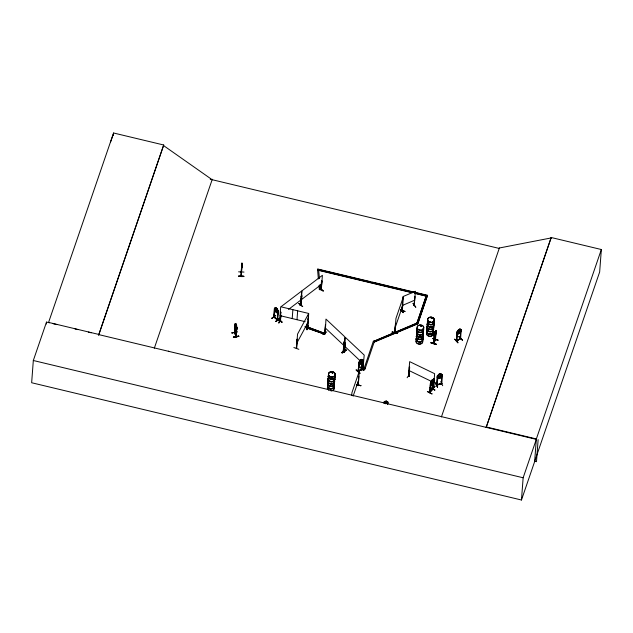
<?xml version="1.0" encoding="UTF-8"?>
<svg xmlns="http://www.w3.org/2000/svg" width="633" height="633" viewBox="0 0 633 633"><rect width="100%" height="100%" fill="white"/><g stroke="black" fill="none" stroke-linecap="round" stroke-linejoin="round"><path stroke-width="0.95" d="M408.973 376.295L409.686 367.251L409.266 367.053L408.973 376.295L408.617 375.583M409.084 375.939L408.863 376.271L408.57 375.598M408.507 376.073L409.67 361.641L434.634 373.699L433.518 388.156L434.23 379.104L433.803 378.906L433.067 387.989C433.732 387.016 433.217 388.187 433.241 387.459M433.803 378.906L433.138 387.8L433.542 387.942M238.483 276.407C243.452 274.999 247.851 277.325 238.483 276.36M243.998 272.079L238.594 271.834M241.078 275.529L241.284 276.289L241.426 271.771M241.861 263.178L241.181 272.506L241.861 263.178L241.948 267.727M242.154 263.842L241.948 267.395L242.123 263.13L241.094 276.281L241.22 271.707M456.828 340.427L456.409 340.958M456.377 341.005C465.833 334.691 457.58 341.068 456.876 340.894L457.374 331.85M457.168 332.23L457.548 332.001L457.05 332.111L456.456 341.147L456.955 332.096L458.466 329.833L459.93 329.01L461.196 329.532L460.61 338.695L460.151 338.695M234.819 332.982L235.531 324.049L235.152 323.708L235.618 327.799L236.204 329.184L236.829 329.144L236.101 324.27M241.806 267.363L242.004 264.531M358.088 384.911L357.969 385.6L358.357 385.236M358.357 385.299L358.349 384.88M358.381 384.975L358.009 385.568L358.444 381.066M394.699 332.642L395.672 323.423M394.826 332.278L395.047 332.309M432.315 389.01L429.672 392.634L430.321 383.677L432.181 379.847L431.912 384.104L432.901 381.485M432.932 380.101L432.244 389.493L432.102 389.05M49.358 322.783L46.502 322.094L33.32 360.501L31.65 382.743L521.465 500.007L534.648 461.599L536.349 438.946L601.35 249.521L551.208 237.517L486.184 427.362L551.208 237.517M46.359 324.033L46.502 322.094M113.378 135.557L113.568 132.993L163.71 144.997L98.661 335.063L163.71 144.997M231.876 332.855L237.153 331.819L231.971 332.887M235.152 323.708L234.463 332.562M235.88 335.901L236.236 336.59L234.693 332.539M235.967 336.598L235.943 336.606C236.774 334.422 236.331 319.372 236.718 327.332L236.03 336.677L234.471 332.649M236.718 327.332L236.204 336.645L234.669 332.198L234.55 332.942M235.231 326.438C234.914 329.239 237.296 333.615 236.916 327.704M241.3 276.233L242.091 264.151L241.964 266.683M275.664 315.353L271.81 318.383L275.695 315.361M271.874 318.264L275.648 315.487M274.951 308.35L274.057 317.386L274.413 308.184L274.888 308.366L274.129 317.394L273.915 316.619M275.679 321.564L279.517 318.478L279.715 318.842L275.679 321.564L279.517 318.478L275.719 321.564L279.715 318.834M277.151 308.738L278.338 311.167L277.491 320.171L277.713 310.605L277.191 308.706L275.917 307.63M277.143 319.918L277.942 310.858L278.291 311.135C279.129 313.208 276.281 313.398 275.561 311.895L274.39 309.442M277.689 319.72L277.309 319.396M277.942 310.858L277.483 320.132L273.939 316.998M278.259 319.008L278.037 319.356L281.883 322.45L282.104 322.11L278.235 319.024L282.096 322.11M280.261 318.929L278.852 322.965M280.166 320.852L279.659 321.089M279.651 321.105L280.688 306.752L308.532 313.414L307.464 328.179L307.583 327.261L307.013 327.301M279.723 320.899L280.664 320.512M280.015 321.192L280.799 312.124L280.332 312.014L280.751 312.267M280.213 320.709L280.063 321.176L280.799 312.124M280.656 315.677L280.277 320.765L280.617 320.504M280.728 317.212L280.87 315.305M281.005 315.416L280.482 320.393M292.209 318.565L292.873 309.672M293.862 347.525L298.847 349.321M296.996 319.712L297.66 310.819M298.752 303.595L302.582 306.57M296.307 348.332L297.162 339.09L296.695 348.103C296.078 348.395 296.418 347.454 296.663 348.047L296.458 348.435L297.557 334.097L308.714 313.485L307.67 327.847L305.074 326.834M281.353 306.467L301.727 290.99L300.335 305.557L300.556 300.366M300.976 296.663L301.316 296.402L300.287 305.359M300.897 300.097L300.319 305.272M300.77 305.003L301.189 299.884M301.537 299.623L300.904 305.106L302.02 290.776L322.395 275.308L321.319 289.669M300.999 305.066L301.957 295.92L301.482 296.078L301.957 295.92M301.348 304.457L301.031 304.742M302.74 306.578L298.895 303.476M306.783 327.926L324.563 334.169L306.783 327.926L307.203 326.897L325.125 333.583M307.337 323.328L307.021 327.665L307.29 323.471M307.132 329.746L308.485 325.663L306.894 329.524M307.203 326.897L325.133 333.496L324.563 334.169M307.662 322.988L307.432 328.179M374.878 340.855L416.91 323.273L417.93 323.518L427.536 295.31L317.853 269.049L317.56 270.125L411.98 292.723M317.853 269.049L317.56 270.125L318.636 269.816L317.584 269.84L318.367 278.916M319.349 289.661L320.417 289.352L319.349 289.661L319.008 285.475M319.364 287.975L323.265 291.006L319.981 288.474M320.796 289.795L321.248 289.146M321.224 289.471L320.836 289.764L321.437 281.82M321.002 289.874L321.983 280.712L321.643 280.973M321.778 281.558L320.986 289.59M322.735 334.556L326.826 331.874M324.943 333.069L325.077 333.82L325.56 324.5L324.745 333.551L325.243 333.726L324.737 333.124M325.417 324.587L325.046 333.781M341.662 352.534L345.927 350.025L345.745 349.661M346.204 350.152L342.097 352.961L346.227 350.16M325.196 333.638L325.963 319.087L344.803 336.811L343.553 351.228L343.933 342.01L344.399 342.216L343.624 351.236L343.228 350.872L344.075 341.915M344.811 342.872L344.502 352.098L344.953 342.777L344.431 352.09L344.336 351.347M351.734 395.324L351.94 392.658L359.386 370.946L358.175 385.655M356.189 369.933C367.694 379.974 348.364 363.35 360.003 373.233M361.981 368.849L358.104 371.223M358.579 364.133C358.199 362.764 360.802 357.637 361.815 360.288L360.834 362.82L359.995 363.453L359.235 363.247L360.035 360.327L361.356 359.362M358.08 371.547L359.061 362.258L358.183 371.405M359.006 362.416L358.183 371.737L361.934 368.881L362.527 359.797L361.293 359.378M358.088 371.207L358.571 371.468L359.212 362.543M357.993 385.616L358.318 381.438M358.587 379.167L358.8 376.311M359.995 367.211L364.03 370.17L360.209 367.053M362.48 359.766L361.578 369.158L362.147 359.924M361.554 369.15L362.44 359.813M356.466 384.769L360.873 385.6M362.662 369.189L363.477 360.201L363.026 369.522L362.63 369.15L363.477 360.201M344.471 352.067L345.365 337.373L364.204 355.089L362.923 369.466M364.022 368.643L365.035 368.889L364.022 368.643L373.359 341.227L374.348 341.749L373.359 341.227M365.138 367.947L365.32 368.311L361.095 370.669M417.93 323.518L416.933 322.996L373.984 341.234L374.507 341.962L417.432 324.009L416.933 322.996L426.246 295.856L416.91 323.273L417.432 324.009M374.507 341.962L374.008 340.95M384.46 403.482L385.18 401.544L385.742 401.433L386.162 403.142L385.568 403.799M386.985 403.411L386.352 401.093L384.595 401.449L383.384 402.659M387.317 404.099L387.451 402.319L387.918 402.224L386.336 401.18L384.611 401.488L383.669 403.031M387.364 404.242L387.451 402.319M387.839 404.147L387.974 402.153L386.32 401.132M394.683 332.689L395.49 323.376M397.405 333.14C392.27 333.512 388.464 330.545 397.397 333.18M402.121 306.625C401.251 315.725 402.984 308.959 401.9 310.574M402.264 304.718L402.406 302.811M402.572 301.925L402.113 310.795M402.707 300.145L402.976 296.584L415.454 291.267L414.053 305.541M394.921 332.649L395.957 318.383L403.411 296.671L402.248 311.309M400.895 309.735L403.205 312.528M400.483 310.494L404.891 311.325M407.138 377.735L409.598 374.04M413.025 303.436L415.841 307.314L413.127 303.555M414.742 296.632L414.196 305.692L414.955 296.545M427.243 296.379L414.86 293.134M431.128 342.572C446.843 347.984 420.502 339.09 436.208 344.162M432.94 338.6L438.107 340.143L433.019 338.576M430.092 387.744L434.926 389.968L430.108 387.736M434.42 334.96L435.583 332.365L435.544 330.529L434.238 334.604L434.08 335.996L434.626 336.107C439.073 320.345 433.613 345.373 435.488 330.513L436.034 330.616L435.18 339.992L435.583 339.644M432.07 389.176L429.839 392.713L430.59 383.202M430.163 391.985L430.131 392.405L431.295 381.098L430.345 383.725M434.38 334.05L433.747 343.569L434.95 331.89M435.567 339.707L435.575 339.28L433.811 343.537L434.001 342.841M434.151 335.965L434.634 336.044L434.887 331.858M435.18 339.992L435.979 330.6M435.441 339.984L436.2 330.75M432.513 388.82L432.988 380.148L432.054 389.311M432.268 389.73L434.934 386.106L432.276 389.746M442.301 376.073L440.521 377.972L438.804 378.415L437.197 377.403L437.3 375.994L439.096 374.143L440.837 373.739L442.427 374.712L441.794 383.788L436.723 384.911M437.45 376.168L436.802 385.101L437.356 375.986L437.909 376.049L437.3 375.994M437.253 384.468L437.253 384.983L437.807 375.86M437.909 376.049L437.197 384.983M437.601 386.874L435.765 382.807L437.625 386.85M440.853 381.485L442.696 385.719M437.245 384.563C440.125 383.416 441.098 384.286 441.707 383.313M441.241 383.907L441.85 374.712M454.716 339.201L457.865 342.92M457.002 332.08L456.891 333.544L458.173 334.01M460.737 329.809L460.223 338.892L460.737 329.706M521.465 500.007L523.143 477.773L536.317 439.365L98.811 334.62M538.137 439.626L536.483 461.679L534.719 461.259M601.35 249.521L599.657 271.992L534.663 461.417M277.183 319.578L277.642 319.689M277.618 320.037L273.725 316.722M330.806 376.556L331.352 376.603L330.988 376.88M331.186 376.714L331.32 376.777M332.863 372.805L332.072 372.924L332.103 372.323M332.262 372.845L332.705 372.291M332.95 372.758L332.713 372.331L332.792 372.884M419.426 329.809L419.98 329.928L419.41 329.904M419.703 329.864L419.481 329.682M420.81 326.193L420.605 325.694M421.23 326.066L421.38 325.789M421.562 325.821L420.937 326.232L420.803 325.591M430.503 322.126L429.926 322.047L430.48 322.086M431.073 318.027L431.603 317.639L431.88 318.177M431.825 318.233L431.595 317.631M431.975 317.94L431.967 318.344M432.102 318.162L431.943 317.742M433.581 343.418L435.314 339.296M434.784 333.259L435.132 331.629M343.284 350.951L343.798 350.793L343.244 350.635M344.17 351.465L344.653 351.988M431.01 342.967L436.184 344.352M436.105 344.534L431.026 342.936M434.333 334.184L433.573 343.513L435.346 339.557M435.322 332.578L434.736 333.876M307.685 327.427L307.266 327.775L307.535 327.214M431.92 380.504L431.144 383.107L432.007 381.913M431.959 393.987C421.997 388.488 430.931 393.773 432.07 393.813M278.9 323.012L280.245 318.739M306.847 329.698L308.239 325.441M306.902 329.682L308.263 325.599M360.85 385.798L356.569 384.54L360.873 385.711M402.058 310.423L402.01 311.341M404.867 311.523L400.586 310.273M360.446 360.185L359.884 362.337L360.272 362.559L361.134 361.388L360.865 359.868L360.494 360.224M113.568 132.993L48.575 322.411L98.708 334.414M154.325 348.197L212.292 179.258M353.135 396.123L358.721 379.84M365.035 368.889L374.372 341.472M395.285 327.277L402.738 305.565M417.946 323.241L427.536 295.31M441.415 416.933L499.382 247.986L551.177 237.937M110.625 141.863L113.521 133.634M236.109 325.655L235.872 328.036M431.848 384.065L432.822 381.485M458.941 329.753L458.379 331.241L458.767 332.127L459.716 331.027L459.4 329.476L458.98 329.793M458.466 329.833L457.619 332.713L458.466 333.005L460.381 331.043L459.898 328.97M434.602 334.271L434.183 334.588M437.197 384.484L436.778 384.777M441.707 383.812L441.739 383.281M439.674 374.206L439.017 375.559L439.492 376.58L440.631 375.749L440.228 374.063L439.69 374.253M324.587 333.884L324.848 333.362M332.285 372.307L332.159 372.766M332.895 372.861L332.444 372.228M420.565 325.718L421.206 325.449M296.885 342.991L308.049 322.387M362.052 360.011L362.472 359.853M362.337 361.198L359.742 364.576L358.618 364.086M362.416 361.214L361.039 363.587L359.726 364.489M440.805 373.779L439.12 374.166L438.115 376.833L439.152 377.387L441.438 375.962L440.821 373.692M276.344 308.208L275.782 309.687L276.589 310.922L277.08 310.091L276.305 308.239M236.528 327.688L236.418 327.269M235.785 328.203L235.658 327.759L236.196 329.128L236.884 329.136L236.156 324.254M456.994 332.127L458.506 329.872M459.867 329.018C463.063 329.516 459.78 333.52 458.189 334.097M461.125 330.98L459.558 333.18M431.904 384.089L431.018 385.331M433.154 380.227L432.743 380.48M429.87 392.674L432.481 389.121M307.416 327.427L307.045 327.34M273.899 316.658L274.287 316.967L273.891 316.943L274.493 308.034L275.941 307.685L275.133 309.616L276.732 311.816L277.634 311.665M280.166 320.33L280.648 320.195M280.688 320.187L280.142 320.599M361.57 368.92L361.87 368.398M235.856 336.313L236.251 336.218M414.291 305.106L414.085 305.502M437.324 376.034L439.12 374.182M432.022 318.209L431.113 317.988M456.361 340.665L456.804 340.752M430.108 387.863L434.816 390.094M306.973 327.451L307.551 327.585M323.21 291.077L320.33 288.419M278.156 311.238L277.214 308.682M288.521 309.41L301.055 299.892M301.348 299.67L321.722 284.201M361.435 368.81L358.594 371.175M346.029 350.152L342.113 352.969M460.911 329.959L461.291 329.73L460.777 329.793M454.47 339.525L454.708 339.201L458.07 342.643M456.82 340.514L460.215 338.655M332.602 372.869L332.729 372.41M307.124 327.111L306.965 327.641M236.046 328.487L236.283 326.106M437.356 387.087L435.512 383.028L437.625 387.032M460.547 338.481L460.104 338.441M402.311 305.486L414.789 300.161M374.53 341.685L417.456 323.732M360.035 367.156L363.872 370.265M332.634 372.79L331.961 372.592M458.949 336.788L462.359 340.19M433.447 388.132L433.043 387.926M442.356 374.736L441.897 374.855L442.348 374.689M438.78 378.376L440.497 377.925M436.715 384.927L441.612 383.606M441.747 383.78L436.841 385.078M235.99 323.558L236.884 327.752M235.199 325.014C236.782 324.824 234.479 328.298 236.069 329.429L236.481 329.5M236.473 326.351L236.149 327.079L235.895 324.998L236.56 328.44M231.947 333.005L237.13 331.929M233.553 337.049L238.728 335.981M233.617 337.429C249.679 334.2 222.357 339.312 238.791 336.345M387.499 402.461L387.918 402.177M168.607 351.109L168.884 351.592M441.391 383.598L441.288 383.899M235.318 324.99L235.943 324.958M307.456 327.688L306.981 327.609M344.249 351.639L344.684 351.663L344.368 351.37M362.828 369.094L362.891 368.786M430.677 384.128L431.192 384.184L432.418 381.754L432.212 379.927M421.08 325.441L421.594 325.853M234.598 332.966L235.31 323.605C236.774 323.518 234.669 326.913 236.18 328.021L236.584 328.084M400.523 310.423L404.891 311.444M279.612 321.05L280.087 321.16M499.31 247.97L499.223 248.429L210.227 179.242M318.787 269.555L325.465 271.153M327.372 271.612L370.289 281.891M372.196 282.342L413.207 292.161M415.113 292.62L427.512 295.587M317.584 269.84L412.953 292.675M414.844 293.411L426.286 296.149M280.015 315.645L305.146 321.659M486.215 426.943L536.349 438.946M53.156 323.692L56.962 324.602M75.034 328.931L77.891 329.611M88.351 332.119L91.207 332.8M33.32 360.501L523.143 477.773M432.181 379.847L433.012 380.069M408.673 375.931L409.013 376.129M435.33 331.194L435.369 331.961M432.932 338.608L438.036 340.285M310.186 328.385L305.098 326.644L310.107 328.527L308.469 328.036M430.978 385.252L430.242 385.133M433.716 379.032L434.135 379.23M409.005 370.542L433.969 382.601M408.507 375.78L409.068 376.144M163.662 145.645L212.142 179.701M434.966 386.288L432.292 389.912M360.082 360.359L358.864 362.804M277.254 319.491L274.255 317.236M345.911 349.994L341.693 352.534M325.299 327.989L344.13 345.705M344.692 346.267L363.532 363.983M456.923 340.87L456.361 340.704M401.021 309.521L403.189 312.552M400.911 309.561L403.189 312.71M438.804 378.415L437.213 377.45M300.129 305.478L300.81 304.971M238.728 336.155L233.553 337.239M431.864 380.48L432.054 381.295M236.188 327.957L236.394 329.817L236.085 327.926M318.636 269.816L319.436 278.607M319.966 284.47L320.393 289.637M334.691 378.661A3.371 2.651 4.3 0 1 331.439 381.913A3.371 2.651 4.3 0 1 328.179 378.479M328.511 377.846A3.371 2.651 4.3 0 1 329.049 377.315M334.406 377.854A3.418 2.69 4.3 0 1 331.89 381.794A3.418 2.69 4.3 0 1 328.147 378.328M328.487 377.687A3.418 2.69 4.3 0 1 329.025 377.141M334.533 380.726A3.371 2.651 4.3 0 1 330.837 383.938A3.371 2.651 4.3 0 1 328.361 379.911M334.525 380.583A3.355 2.635 4.3 0 1 330.853 383.78A3.355 2.635 4.3 0 1 328.392 379.776M334.588 375.401A3.418 2.69 4.3 0 1 331.629 379.357A3.418 2.69 4.3 0 1 328.669 375.234M334.382 377.6A3.371 2.651 4.3 0 1 331.906 381.493A3.371 2.651 4.3 0 1 328.211 378.067M328.543 377.434A3.371 2.651 4.3 0 1 329.081 376.904M334.541 375.559A3.371 2.651 4.3 0 1 331.621 379.46A3.371 2.651 4.3 0 1 328.701 375.393M334.414 377.727A3.418 2.69 4.3 0 1 331.906 381.667A3.418 2.69 4.3 0 1 328.155 378.202M328.495 377.561A3.418 2.69 4.3 0 1 329.033 377.015M334.596 375.274A3.418 2.69 4.3 0 1 331.637 379.23A3.418 2.69 4.3 0 1 328.677 375.108M334.572 375.147A3.371 2.651 4.3 0 1 331.652 379.048A3.371 2.651 4.3 0 1 328.733 374.981M333.828 385.006A3.371 2.651 4.3 0 1 331.779 388.844A3.371 2.651 4.3 0 1 327.538 386.162M327.649 385.473A3.371 2.651 4.3 0 1 327.989 384.848M333.876 384.848A3.418 2.69 4.3 0 1 330.917 388.804A3.418 2.69 4.3 0 1 327.957 384.682M334.01 387.72A3.371 2.651 4.3 0 1 331.629 390.901M327.831 389.564A3.371 2.651 4.3 0 1 327.498 387.538M334.002 387.578A3.355 2.635 4.3 0 1 330.766 390.806M329.089 390.411A3.355 2.635 4.3 0 1 328.392 389.968M327.862 389.406A3.355 2.635 4.3 0 1 327.53 387.396M334.501 380.947A3.355 2.635 4.3 0 1 330.83 384.144A3.355 2.635 4.3 0 1 328.361 380.14M334.066 382.395A3.418 2.69 4.3 0 1 331.106 386.352A3.418 2.69 4.3 0 1 328.147 382.229M333.86 384.595A3.371 2.651 4.3 0 1 330.94 388.496A3.371 2.651 4.3 0 1 328.021 384.437M334.01 382.554A3.371 2.651 4.3 0 1 331.091 386.454A3.371 2.651 4.3 0 1 328.171 382.387M333.884 384.722A3.418 2.69 4.3 0 1 330.932 388.678A3.418 2.69 4.3 0 1 327.965 384.555M334.382 382.791A3.371 2.651 4.3 0 1 330.687 386.011A3.371 2.651 4.3 0 1 328.203 381.976M423.311 331.866A3.371 2.643 4.3 0 1 420.067 335.11A3.371 2.643 4.3 0 1 416.815 331.676M423.034 331.051A3.418 2.69 4.3 0 1 420.518 334.999A3.418 2.69 4.3 0 1 416.775 331.526M417.115 330.885A3.418 2.69 4.3 0 1 417.653 330.347M423.16 333.923A3.371 2.643 4.3 0 1 419.473 337.136A3.371 2.643 4.3 0 1 416.997 333.108M423.168 333.781A3.371 2.643 4.3 0 1 419.916 337.025A3.371 2.643 4.3 0 1 416.672 333.599M423.176 333.836A3.379 2.659 4.3 0 1 419.473 337.049A3.379 2.659 4.3 0 1 416.989 333.013M423.224 328.472A3.418 2.69 4.3 0 1 420.272 332.428A3.418 2.69 4.3 0 1 417.305 328.305M423.01 330.798A3.371 2.651 4.3 0 1 420.534 334.691A3.371 2.651 4.3 0 1 416.838 331.265M417.171 330.64A3.371 2.651 4.3 0 1 417.709 330.102M423.168 328.756A3.371 2.651 4.3 0 1 420.249 332.657A3.371 2.651 4.3 0 1 417.329 328.59M423.042 330.924A3.418 2.69 4.3 0 1 420.534 334.873A3.418 2.69 4.3 0 1 416.783 331.399M417.123 330.758A3.418 2.69 4.3 0 1 417.669 330.22M423.192 328.353A3.371 2.643 4.3 0 1 420.28 332.238A3.371 2.643 4.3 0 1 417.369 328.187M422.448 338.212A3.371 2.643 4.3 0 1 420.407 342.034A3.371 2.643 4.3 0 1 416.174 339.359M416.285 338.679A3.371 2.643 4.3 0 1 416.625 338.046M422.504 338.046A3.418 2.69 4.3 0 1 419.552 342.002A3.418 2.69 4.3 0 1 416.585 337.88M422.63 340.918A3.371 2.643 4.3 0 1 419.386 344.162A3.371 2.643 4.3 0 1 416.134 340.736M422.638 340.776A3.371 2.643 4.3 0 1 419.394 344.02A3.371 2.643 4.3 0 1 416.142 340.594M423.137 334.145A3.371 2.643 4.3 0 1 419.45 337.349A3.371 2.643 4.3 0 1 416.981 333.33M422.694 335.593A3.418 2.69 4.3 0 1 419.734 339.549A3.418 2.69 4.3 0 1 416.775 335.427M422.488 337.8A3.371 2.651 4.3 0 1 419.568 341.693A3.371 2.651 4.3 0 1 416.649 337.634M422.638 335.751A3.371 2.651 4.3 0 1 419.719 339.652A3.371 2.651 4.3 0 1 416.799 335.593M422.52 337.927A3.418 2.69 4.3 0 1 419.56 341.875A3.418 2.69 4.3 0 1 416.593 337.753M423.042 336.131A3.418 2.69 4.3 0 1 419.299 339.383A3.418 2.69 4.3 0 1 416.783 335.3M423.002 335.996A3.371 2.643 4.3 0 1 419.315 339.201A3.371 2.643 4.3 0 1 416.838 335.181M433.953 324.753A3.371 2.643 4.3 0 1 429.72 327.19A3.371 2.643 4.3 0 1 427.679 323.249M433.898 323.914A3.418 2.69 4.3 0 1 430.155 327.174A3.418 2.69 4.3 0 1 427.639 323.083M433.344 325.481A3.371 2.643 4.3 0 1 430.432 329.366A3.371 2.643 4.3 0 1 427.52 325.315M433.344 325.338A3.355 2.635 4.3 0 1 430.448 329.215A3.355 2.635 4.3 0 1 427.544 325.172M434.088 321.461A3.418 2.69 4.3 0 1 430.788 324.753A3.418 2.69 4.3 0 1 427.481 321.271M433.874 323.653A3.371 2.651 4.3 0 1 430.179 326.865A3.371 2.651 4.3 0 1 427.702 322.838M434.032 321.611A3.371 2.651 4.3 0 1 430.772 324.856A3.371 2.651 4.3 0 1 427.52 321.422M433.914 323.787A3.418 2.69 4.3 0 1 430.163 327.047A3.418 2.69 4.3 0 1 427.647 322.957M433.755 320.67A3.418 2.69 4.3 0 1 431.239 324.618A3.418 2.69 4.3 0 1 427.497 321.145M434.056 321.2A3.371 2.643 4.3 0 1 430.804 324.444A3.371 2.643 4.3 0 1 427.552 321.018M433.312 331.059A3.371 2.643 4.3 0 1 430.068 334.303A3.371 2.643 4.3 0 1 426.816 330.877M433.376 330.909A3.418 2.69 4.3 0 1 429.633 334.169A3.418 2.69 4.3 0 1 427.117 330.086M433.154 333.124A3.371 2.643 4.3 0 1 429.467 336.329A3.371 2.643 4.3 0 1 426.998 332.309M433.154 332.982A3.355 2.635 4.3 0 1 429.483 336.178A3.355 2.635 4.3 0 1 427.022 332.167M433.328 325.694A3.371 2.643 4.3 0 1 430.416 329.587A3.371 2.643 4.3 0 1 427.504 325.536M433.217 327.799A3.418 2.69 4.3 0 1 432.22 331.32A3.418 2.69 4.3 0 1 427.639 330.711A3.418 2.69 4.3 0 1 427.845 327.087M433.352 330.648A3.371 2.651 4.3 0 1 430.092 333.9A3.371 2.651 4.3 0 1 426.84 330.466M433.17 327.957A3.371 2.651 4.3 0 1 430.25 331.858A3.371 2.651 4.3 0 1 427.33 327.791M433.383 330.782A3.418 2.69 4.3 0 1 429.641 334.042A3.418 2.69 4.3 0 1 427.125 329.959M433.194 327.546A3.371 2.643 4.3 0 1 430.282 331.439A3.371 2.643 4.3 0 1 427.362 327.38M238.491 276.178L243.887 276.439L238.491 276.154M458.957 336.653L462.533 340.111L458.925 336.653M392.159 332.08L397.389 333.322L392.159 332.08M308.136 318.834L308.121 319.246L308.136 318.834M430.614 383.369L430.535 383.772L430.614 383.369M329.421 376.144A3.371 2.651 4.3 0 0 335.063 375.108A3.371 2.651 4.3 0 0 330.932 371.745A3.371 2.651 4.3 0 0 329.421 376.144A3.371 2.651 4.3 0 0 335.063 375.124A3.371 2.651 4.3 0 0 330.932 371.753A3.371 2.651 4.3 0 0 329.421 376.152M329.421 376.342A3.355 2.635 4.3 0 0 335.023 375.322A3.355 2.635 4.3 0 0 330.924 371.975A3.355 2.635 4.3 0 0 329.421 376.342M418.057 329.334A3.371 2.643 4.3 0 0 423.683 328.305A3.371 2.643 4.3 0 0 419.56 324.943A3.371 2.643 4.3 0 0 418.057 329.334M418.041 329.548A3.371 2.643 4.3 0 0 423.667 328.519A3.371 2.643 4.3 0 0 419.544 325.156A3.371 2.643 4.3 0 0 418.041 329.548M428.581 321.54A3.371 2.643 4.3 0 0 434.206 320.512A3.371 2.643 4.3 0 0 430.092 317.149A3.371 2.643 4.3 0 0 428.581 321.54M428.565 321.746A3.371 2.643 4.3 0 0 434.191 320.725A3.371 2.643 4.3 0 0 430.076 317.362A3.371 2.643 4.3 0 0 428.565 321.746M428.565 321.635A3.379 2.659 4.3 0 0 434.214 320.607A3.379 2.659 4.3 0 0 430.076 317.228A3.379 2.659 4.3 0 0 428.565 321.635"/></g></svg>
